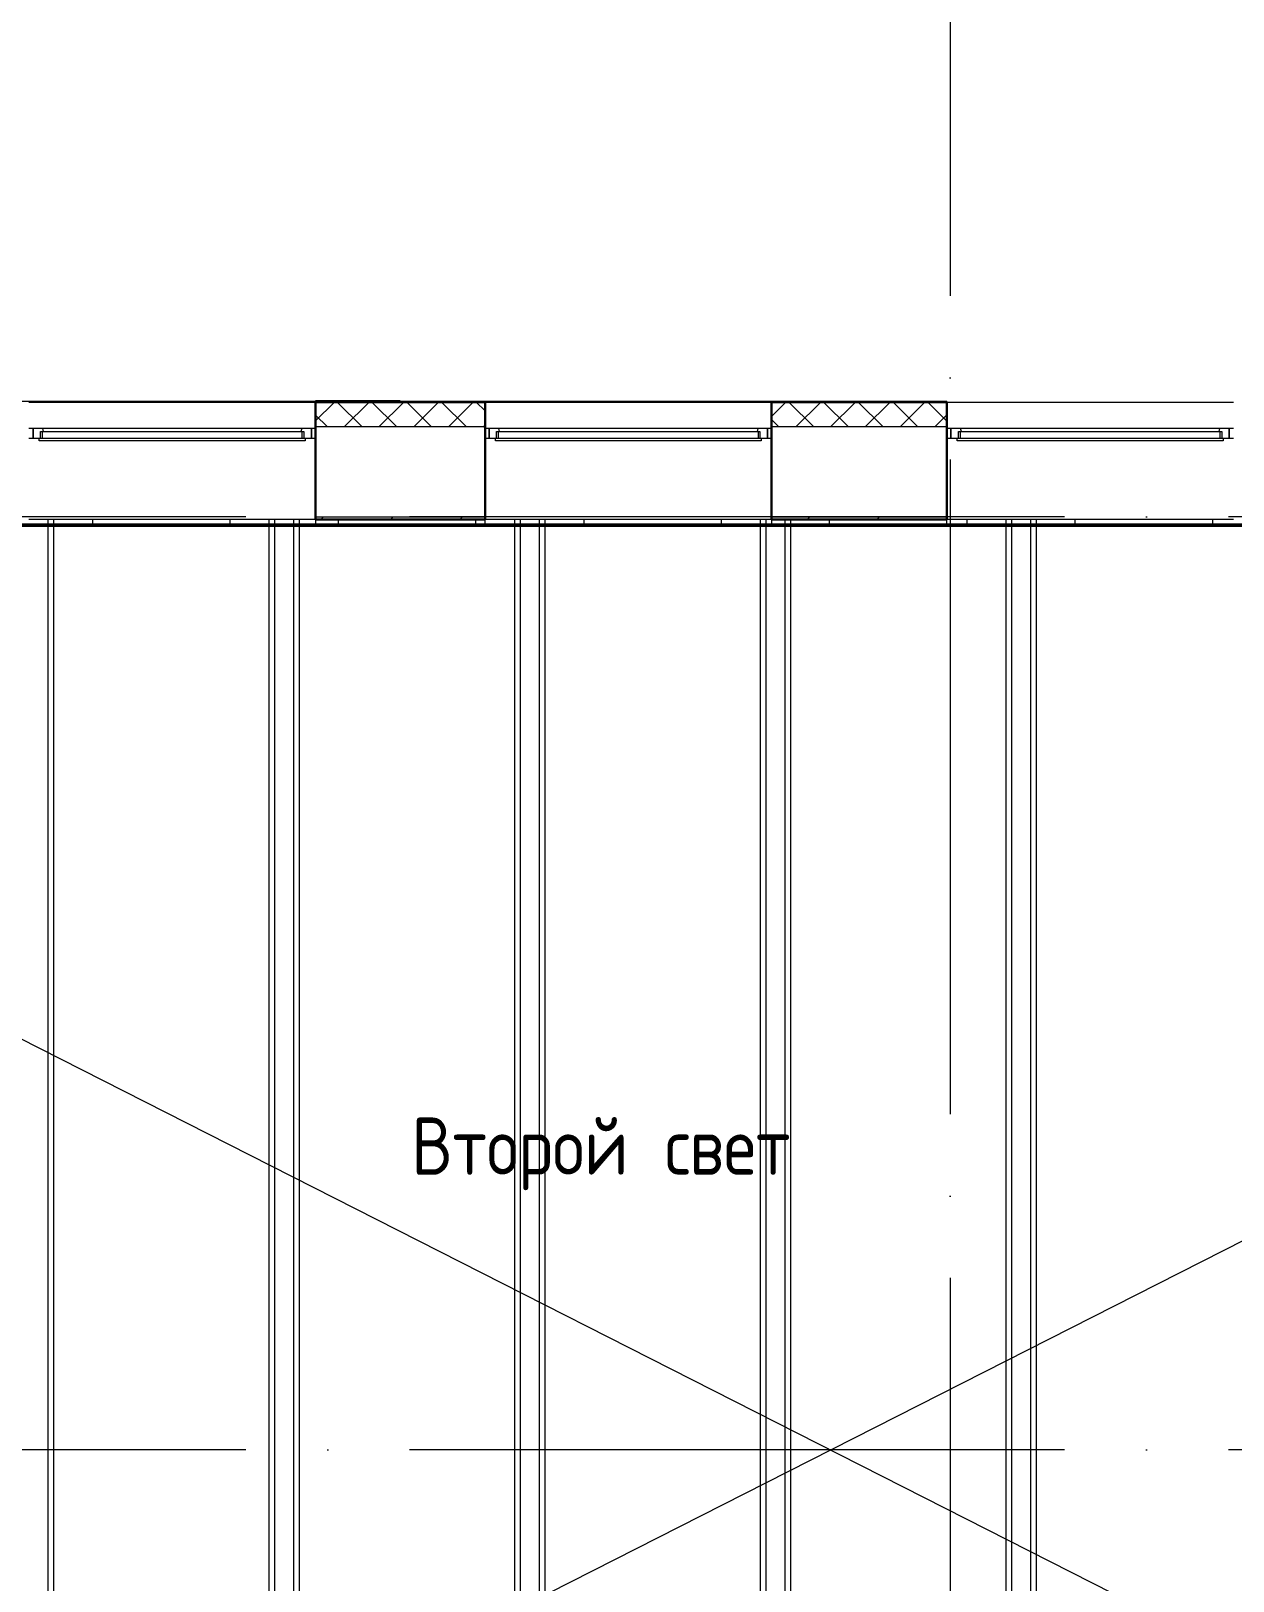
# Model space of a CAD drawing. Header units: millimetres. Extents: x -421858 to 614926, y -468665 to 141641.
# Drawn here: x 257483 to 264823, y 22735 to 32206 of the extents above; entities that cross this region are included whole.
import ezdxf

# ---------------------------------------------------------------- set-up
doc = ezdxf.new("R2010")
doc.units = ezdxf.units.MM
doc.linetypes.add('ADSK_Линия сетки', pattern=[25, 20, -2.5, 0, -2.5])
doc.linetypes.add('ADSK_Сверху', pattern=[450, 300, -150])
for name, color, linetype, lineweight in [('_ Окна', 7, 'Continuous', 9), ('Аннотация', 7, 'Continuous', 18), ('Линии', 252, 'Continuous', 9), ('Окна', 252, 'Continuous', 9), ('Оси', 252, 'Continuous', 9), ('Перекрытие', 252, 'Continuous', 18), ('Стены внутренние', 7, 'Continuous', 18), ('Стены наружные', 7, 'Continuous', 18), ('Стены штриховка', 252, 'Continuous', 9)]:
    doc.layers.add(name, color=color, linetype=linetype, lineweight=lineweight)
doc.styles.add('GOST Common_1', font='', dxfattribs={"height": 250})
doc.styles.get('GOST Common_1').set_extended_font_data('GOST type B')

# ---------------------------------------------------------------- blocks, each defined once
blk = doc.blocks.new('Перекрытия 2 - Перекрытия 1-1699410-3 этаж копия 1')
at = {"layer": 'Перекрытие', "ltscale": 100}
for p, q in [((-19896, 26745.3), (-19896, 26710.3)), ((-19861, 26745.3), (-19861, 26710.3)), ((-19623.5, 26745.3), (-19623.5, 26710.3)), ((-18783.5, 26745.3), (-18783.5, 26710.3)), ((-18546, 26745.3), (-18546, 26710.3)), ((-18511, 26745.3), (-18511, 26710.3)), ((-18396, 26745.3), (-18396, 26710.3)), ((-18361, 26745.3), (-18361, 26710.3)), ((-18123.5, 26745.3), (-18123.5, 26710.3)), ((-17283.5, 26745.3), (-17283.5, 26710.3)), ((-17046, 26745.3), (-17046, 26710.3)), ((-17011, 26745.3), (-17011, 26710.3)), ((-16896, 26745.3), (-16896, 26710.3)), ((-16861, 26745.3), (-16861, 26710.3)), ((-16623.5, 26745.3), (-16623.5, 26710.3)), ((-15783.5, 26745.3), (-15783.5, 26710.3)), ((-15546, 26745.3), (-15546, 26710.3)), ((-15511, 26745.3), (-15511, 26710.3)), ((-15396, 26745.3), (-15396, 26710.3)), ((-15361, 26745.3), (-15361, 26710.3)), ((-15123.5, 26745.3), (-15123.5, 26710.3)), ((-14283.5, 26745.3), (-14283.5, 26710.3)), ((-14046, 26745.3), (-14046, 26710.3)), ((-14011, 26745.3), (-14011, 26710.3)), ((-13896, 26745.3), (-13896, 26710.3)), ((-13861, 26745.3), (-13861, 26710.3)), ((-13623.5, 26745.3), (-13623.5, 26710.3)), ((-12783.5, 26745.3), (-12783.5, 26710.3)), ((-19896, 26705.3), (-19896, 15415.3)), ((-19861, 26705.3), (-19861, 15415.3)), ((-18546, 26705.3), (-18546, 15415.3)), ((-18511, 26705.3), (-18511, 15415.3)), ((-18396, 26705.3), (-18396, 15415.3)), ((-18361, 26705.3), (-18361, 15415.3)), ((-17046, 26705.3), (-17046, 15415.3)), ((-17011, 26705.3), (-17011, 15415.3)), ((-16896, 26705.3), (-16896, 15415.3)), ((-16861, 26705.3), (-16861, 15415.3)), ((-15546, 26705.3), (-15546, 15415.3)), ((-15511, 26705.3), (-15511, 15415.3)), ((-15396, 26705.3), (-15396, 15415.3)), ((-15361, 26705.3), (-15361, 15415.3)), ((-14046, 26705.3), (-14046, 15415.3)), ((-14011, 26705.3), (-14011, 15415.3)), ((-13896, 26705.3), (-13896, 15415.3)), ((-13861, 26705.3), (-13861, 15415.3))]:
    blk.add_line(p, q, dxfattribs=at)
blk = doc.blocks.new('3 этаж')
at = {"layer": '_ Окна', "color": 251, "true_color": 0x636466}
for p, q in [((257495.8, 29776.6), (257470.8, 29776.6)), ((257495.8, 29718.6), (257495.8, 29776.6)), ((259220.8, 29776.6), (259195.8, 29776.6)), ((259195.8, 29776.6), (259195.8, 29718.6)), ((260280.8, 29776.6), (260255.8, 29776.6)), ((260280.8, 29718.6), (260280.8, 29776.6)), ((262005.8, 29776.6), (261980.8, 29776.6)), ((261980.8, 29776.6), (261980.8, 29718.6)), ((263100.8, 29776.6), (263075.8, 29776.6)), ((263100.8, 29718.6), (263100.8, 29776.6)), ((264825.8, 29776.6), (264800.8, 29776.6)), ((264800.8, 29776.6), (264800.8, 29718.6)), ((257470.8, 29718.6), (257495.8, 29718.6)), ((259195.8, 29718.6), (259220.8, 29718.6)), ((260255.8, 29718.6), (260280.8, 29718.6)), ((261980.8, 29718.6), (262005.8, 29718.6)), ((263075.8, 29718.6), (263100.8, 29718.6)), ((264800.8, 29718.6), (264825.8, 29718.6))]:
    blk.add_line(p, q, dxfattribs=at)
at = {"layer": '_ Окна', "color": 251, "lineweight": 18, "true_color": 0x636466}
for p, q in [((257555.2, 29776.6), (257495.8, 29776.6)), ((257495.8, 29776.6), (257495.8, 29718.6)), ((257541.8, 29718.6), (257541.8, 29759.6)), ((257541.8, 29759.6), (257553.8, 29759.6)), ((257559.8, 29759.6), (257555.2, 29776.6)), ((259136.3, 29776.6), (259131.8, 29759.6)), ((259195.8, 29776.6), (259136.3, 29776.6)), ((259137.8, 29759.6), (259149.8, 29759.6)), ((259149.8, 29759.6), (259149.8, 29718.6)), ((259195.8, 29718.6), (259195.8, 29776.6)), ((260340.2, 29776.6), (260280.8, 29776.6)), ((260280.8, 29776.6), (260280.8, 29718.6)), ((260326.8, 29718.6), (260326.8, 29759.6)), ((260326.8, 29759.6), (260338.8, 29759.6)), ((260344.8, 29759.6), (260340.2, 29776.6)), ((261921.3, 29776.6), (261916.8, 29759.6)), ((261980.8, 29776.6), (261921.3, 29776.6)), ((261922.8, 29759.6), (261934.8, 29759.6)), ((261934.8, 29759.6), (261934.8, 29718.6)), ((261980.8, 29718.6), (261980.8, 29776.6)), ((263160.2, 29776.6), (263100.8, 29776.6)), ((263100.8, 29776.6), (263100.8, 29718.6)), ((263146.8, 29718.6), (263146.8, 29759.6)), ((263146.8, 29759.6), (263158.8, 29759.6)), ((263164.8, 29759.6), (263160.2, 29776.6)), ((264741.3, 29776.6), (264736.8, 29759.6)), ((264800.8, 29776.6), (264741.3, 29776.6)), ((264742.8, 29759.6), (264754.8, 29759.6)), ((264754.8, 29759.6), (264754.8, 29718.6)), ((264800.8, 29718.6), (264800.8, 29776.6)), ((257495.8, 29718.6), (257533.8, 29718.6)), ((259157.8, 29718.6), (259195.8, 29718.6)), ((260280.8, 29718.6), (260318.8, 29718.6)), ((261942.8, 29718.6), (261980.8, 29718.6)), ((263100.8, 29718.6), (263138.8, 29718.6)), ((264762.8, 29718.6), (264800.8, 29718.6))]:
    blk.add_line(p, q, dxfattribs=at)
at = {"layer": 'Линии', "color": 251, "linetype": 'ADSK_Сверху', "ltscale": 200, "true_color": 0x636466}
for p, q in [((251145.8, 29236.6), (273585.8, 17836.6)), ((251145.8, 17836.6), (273585.8, 29236.6))]:
    blk.add_line(p, q, dxfattribs=at)
at = {"layer": 'Окна', "color": 251, "true_color": 0x636466}
for p, q in [((257553.8, 29759.6), (259137.8, 29759.6)), ((257553.8, 29718.6), (257553.8, 29759.6)), ((259136.3, 29776.6), (257555.2, 29776.6)), ((259137.8, 29759.6), (259137.8, 29718.6)), ((260338.8, 29759.6), (261922.8, 29759.6)), ((260338.8, 29718.6), (260338.8, 29759.6)), ((261921.3, 29776.6), (260340.2, 29776.6)), ((261922.8, 29759.6), (261922.8, 29718.6)), ((263158.8, 29759.6), (264742.8, 29759.6)), ((263158.8, 29718.6), (263158.8, 29759.6)), ((264741.3, 29776.6), (263160.2, 29776.6)), ((264742.8, 29759.6), (264742.8, 29718.6)), ((257533.8, 29718.6), (259157.8, 29718.6)), ((257533.8, 29701.6), (257533.8, 29718.6)), ((259157.8, 29701.6), (257533.8, 29701.6)), ((259157.8, 29718.6), (259157.8, 29701.6)), ((260318.8, 29718.6), (261942.8, 29718.6)), ((260318.8, 29701.6), (260318.8, 29718.6)), ((261942.8, 29701.6), (260318.8, 29701.6)), ((261942.8, 29718.6), (261942.8, 29701.6)), ((263138.8, 29718.6), (264762.8, 29718.6)), ((263138.8, 29701.6), (263138.8, 29718.6)), ((264762.8, 29701.6), (263138.8, 29701.6)), ((264762.8, 29718.6), (264762.8, 29701.6))]:
    blk.add_line(p, q, dxfattribs=at)
at = {"layer": 'Оси', "color": 251, "linetype": 'ADSK_Линия сетки', "ltscale": 200, "true_color": 0x636466}
for p, q in [((263095.8, 34587.2), (263095.8, 13336.6)), ((308795.8, 29236.6), (237073.5, 29236.6)), ((308795.8, 23536.6), (237073.5, 23536.6))]:
    blk.add_line(p, q, dxfattribs=at)
at = {"layer": 'Стены внутренние', "color": 251, "true_color": 0x636466}
for p, q in [((257470.8, 29938.6), (259220.8, 29938.6)), ((260255.8, 29938.6), (262005.8, 29938.6)), ((263075.8, 29938.6), (264825.8, 29938.6)), ((260255.8, 29786.6), (259220.8, 29786.6)), ((263075.8, 29786.6), (262005.8, 29786.6)), ((259220.8, 29236.6), (260255.8, 29236.6)), ((262005.8, 29236.6), (263075.8, 29236.6))]:
    blk.add_line(p, q, dxfattribs=at)
at = {"layer": 'Стены внутренние', "color": 251, "lineweight": 30, "true_color": 0x636466}
for p, q in [((259220.8, 29236.6), (259220.8, 29938.6)), ((259220.8, 29938.6), (260255.8, 29938.6)), ((260255.8, 29236.6), (260255.8, 29938.6)), ((262005.8, 29236.6), (262005.8, 29938.6)), ((263075.8, 29938.6), (262005.8, 29938.6)), ((263075.8, 29236.6), (263075.8, 29938.6))]:
    blk.add_line(p, q, dxfattribs=at)
at = {"layer": 'Стены внутренние', "color": 251, "linetype": 'Continuous', "lineweight": 9, "true_color": 0x636466}
for p, q in [((259220.8, 29823.7), (259333.6, 29936.6)), ((259505.3, 29786.6), (259355.3, 29936.6)), ((259371.6, 29938.6), (259370.4, 29936.6)), ((259395.8, 29786.6), (259545.8, 29936.6)), ((259717.4, 29786.6), (259567.4, 29936.6)), ((259607.9, 29786.6), (259757.9, 29936.6)), ((259929.6, 29786.6), (259779.6, 29936.6)), ((259820, 29786.6), (259970, 29936.6)), ((260141.7, 29786.6), (259991.7, 29936.6)), ((260032.2, 29786.6), (260182.2, 29936.6)), ((260253.8, 29886.6), (260203.8, 29936.6)), ((262005.8, 29851), (262091.4, 29936.6)), ((262263, 29786.6), (262113, 29936.6)), ((262153.5, 29786.6), (262303.5, 29936.6)), ((262278.6, 29936.6), (262277.4, 29938.6)), ((262475.1, 29786.6), (262325.1, 29936.6)), ((262365.6, 29786.6), (262515.6, 29936.6)), ((262687.3, 29786.6), (262537.3, 29936.6)), ((262577.8, 29786.6), (262727.8, 29936.6)), ((262899.4, 29786.6), (262749.4, 29936.6)), ((262789.9, 29786.6), (262939.9, 29936.6)), ((262865.2, 29936.6), (262864.5, 29937.7)), ((263075.8, 29822.3), (262961.5, 29936.6)), ((259293.2, 29786.6), (259220.8, 29858.9)), ((263002, 29786.6), (263075.8, 29860.3)), ((260244.3, 29786.6), (260255.8, 29798)), ((262050.9, 29786.6), (262005.8, 29831.7))]:
    blk.add_line(p, q, dxfattribs=at)
at = {"layer": 'Стены наружные', "color": 251, "true_color": 0x636466}
for p, q in [((256945.8, 29943.6), (259220.8, 29943.6)), ((259738.3, 29943.6), (263075.8, 29943.6)), ((262540.8, 29938.6), (262540.8, 29943.6)), ((263075.8, 29938.6), (263075.8, 29943.6)), ((262005.8, 29191.6), (256405.8, 29191.6)), ((259220.8, 29221.6), (257470.8, 29221.6)), ((259220.8, 29221.6), (259220.8, 29191.6)), ((262005.8, 29221.6), (260255.8, 29221.6)), ((260255.8, 29191.6), (260255.8, 29221.6)), ((262005.8, 29221.6), (262005.8, 29191.6)), ((267625.8, 29191.6), (262005.8, 29191.6)), ((264825.8, 29221.6), (263075.8, 29221.6)), ((263075.8, 29191.6), (263075.8, 29221.6))]:
    blk.add_line(p, q, dxfattribs=at)
at = {"layer": 'Стены наружные', "color": 251, "lineweight": 30, "true_color": 0x636466}
for p, q in [((259738.3, 29943.6), (259220.8, 29943.6)), ((259220.8, 29943.6), (259220.8, 29938.6)), ((259220.8, 29938.6), (259738.3, 29938.6)), ((259738.3, 29943.6), (259738.3, 29938.6)), ((251190.8, 29186.6), (273540.8, 29186.6)), ((273540.8, 29181.6), (251190.8, 29181.6)), ((259220.8, 29221.6), (259220.8, 29236.6)), ((259220.8, 29221.6), (260255.8, 29221.6)), ((260255.8, 29221.6), (260255.8, 29236.6)), ((262005.8, 29221.6), (262005.8, 29236.6)), ((263075.8, 29221.6), (262005.8, 29221.6)), ((263075.8, 29221.6), (263075.8, 29236.6))]:
    blk.add_line(p, q, dxfattribs=at)
at = {"layer": 'Стены наружные', "color": 251, "linetype": 'Continuous', "lineweight": 9, "true_color": 0x636466}
for p, q in [((259374.4, 29943.6), (259371.6, 29938.6)), ((259255, 29221.6), (259270, 29236.6)), ((259679.3, 29221.6), (259694.3, 29236.6)), ((260103.6, 29221.6), (260118.6, 29236.6)), ((262224.9, 29221.6), (262239.9, 29236.6)), ((262649.1, 29221.6), (262664.1, 29236.6)), ((263073.4, 29221.6), (263075.8, 29223.9))]:
    blk.add_line(p, q, dxfattribs=at)
at = {"layer": 'Стены штриховка', "color": 251, "true_color": 0x636466}
for p, q in [((259222.8, 29862.6), (259222.8, 29936.6)), ((259222.8, 29936.6), (260253.8, 29936.6)), ((260253.8, 29936.6), (260253.8, 29862.6)), ((262007.8, 29862.6), (262007.8, 29936.6)), ((262007.8, 29936.6), (263073.8, 29936.6)), ((263073.8, 29936.6), (263073.8, 29862.6)), ((259220.8, 29862.6), (259222.8, 29862.6)), ((260253.8, 29862.6), (260255.8, 29862.6)), ((262005.8, 29862.6), (262007.8, 29862.6)), ((263073.8, 29862.6), (263075.8, 29862.6))]:
    blk.add_line(p, q, dxfattribs=at)
at = {"layer": 'Перекрытие', "color": 251, "true_color": 0x636466}
blk.add_blockref('Перекрытия 2 - Перекрытия 1-1699410-3 этаж копия 1', (277481.8, 2476.3), dxfattribs=at)
at = {"layer": 'Аннотация', "color": 251, "true_color": 0x636466, "style": 'GOST Common_1', "width": 0.9}
for s, p in [('Второй', (259805.9, 25217.5)), ('свет', (261353.7, 25217.5))]:
    blk.add_text(s, height=350, dxfattribs=at).set_placement(p)

msp = doc.modelspace()

# ---------------------------------------------------------------- block references
msp.add_blockref('3 этаж', (0, 0))

doc.saveas('drawing.dxf')
